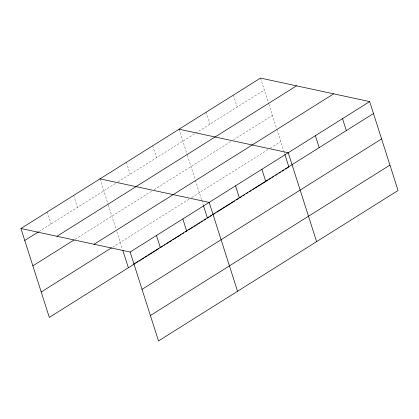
<?xml version="1.0" encoding="UTF-8"?>
<svg xmlns="http://www.w3.org/2000/svg" width="419" height="419" viewBox="0 0 419 419"><rect width="100%" height="100%" fill="white"/><g stroke="black" fill="none" stroke-linecap="round" stroke-linejoin="round"><path stroke-width="0.31" stroke-dasharray="2.1 1.57" d="M39.03 231.477L115.89 183.213M118.085 181.836L195.055 133.499M195.61 133.153L264.316 90.006M75.137 239.291L151.992 191.027M154.187 189.65L230.864 141.502M233.634 139.763L272.418 115.408M112.58 247.189L189.44 198.925M191.635 197.548L269.689 148.53M270.245 148.185L280.772 141.575M260.508 78.075L268.663 103.634M268.862 104.258L276.598 128.492M276.791 129.115L283.736 150.866M283.935 151.484L284.726 153.962M233.357 95.123L237.164 107.06M206.206 112.177L210.013 124.108M179.06 129.225L187.214 154.784M187.413 155.402L195.144 179.636M195.343 180.259L201.497 199.533M201.696 200.151L203.278 205.111M152.705 145.77L156.512 157.701M126.355 162.321L130.162 174.252M100.005 178.866L108.16 204.425M108.359 205.048L116.094 229.277M116.885 231.77L122.442 249.174M73.655 195.411L77.463 207.347M47.3 211.962L51.108 223.893"/><path stroke-width="0.63" d="M20.95 228.507L260.508 78.075L369.678 101.597L398.05 190.493L158.492 340.925L130.126 252.029L20.95 228.507L49.322 317.403L134.41 263.97M24.758 240.443L38.485 231.822M56.979 236.269L296.532 85.837M32.865 265.84L74.037 239.982M94.097 244.267L333.655 93.835M41.214 292.006L111.485 247.88M130.126 252.029L369.678 101.597M133.933 263.96L373.486 113.528M135.51 263.279L137.704 261.901M138.804 261.21L140.449 260.178M141.549 259.487L143.743 258.109M144.843 257.418L147.038 256.04M148.137 255.349L154.176 251.557M154.726 251.211L159.115 248.457M160.215 247.765L162.41 246.388M164.059 245.351L165.154 244.665M166.254 243.973L168.448 242.596M169.548 241.904L171.743 240.527M172.843 239.836L181.076 234.666M182.176 233.975L183.821 232.943M185.465 231.906L187.115 230.874M188.76 229.837L193.154 227.082M194.254 226.391L196.448 225.013M197.543 224.322L199.743 222.945M200.837 222.253L202.487 221.222M204.132 220.185L205.781 219.153M209.091 217.073L207.426 218.116L203.472 205.729M210.197 216.377L211.857 215.335M213.522 214.292L215.183 213.245M216.848 212.203L234.577 201.068M236.237 200.025L238.453 198.632M239.563 197.936L241.779 196.548M242.889 195.851L244.549 194.804M246.21 193.761L247.875 192.719M249.535 191.672L251.201 190.629M252.861 189.587L261.173 184.365M261.728 184.02L267.82 180.191M268.93 179.494L271.145 178.106M272.256 177.41L273.916 176.362M275.576 175.32L277.242 174.278M278.902 173.236L280.562 172.188M282.228 171.146L283.888 170.104M285.554 169.056L288.324 167.317M142.036 289.361L381.594 138.925M150.39 315.528L389.942 165.091M179.06 129.225L288.23 152.746L316.602 241.637M100.005 178.866L209.175 202.387L237.547 291.278M342.533 118.645L346.34 130.576M315.381 135.693L319.189 147.629M284.92 154.58L288.874 166.972M261.88 169.292L265.688 181.223M235.53 185.837L239.338 197.773M182.825 218.933L186.633 230.869M156.476 235.483L160.283 247.414M122.84 250.415L128.371 267.762"/></g></svg>
